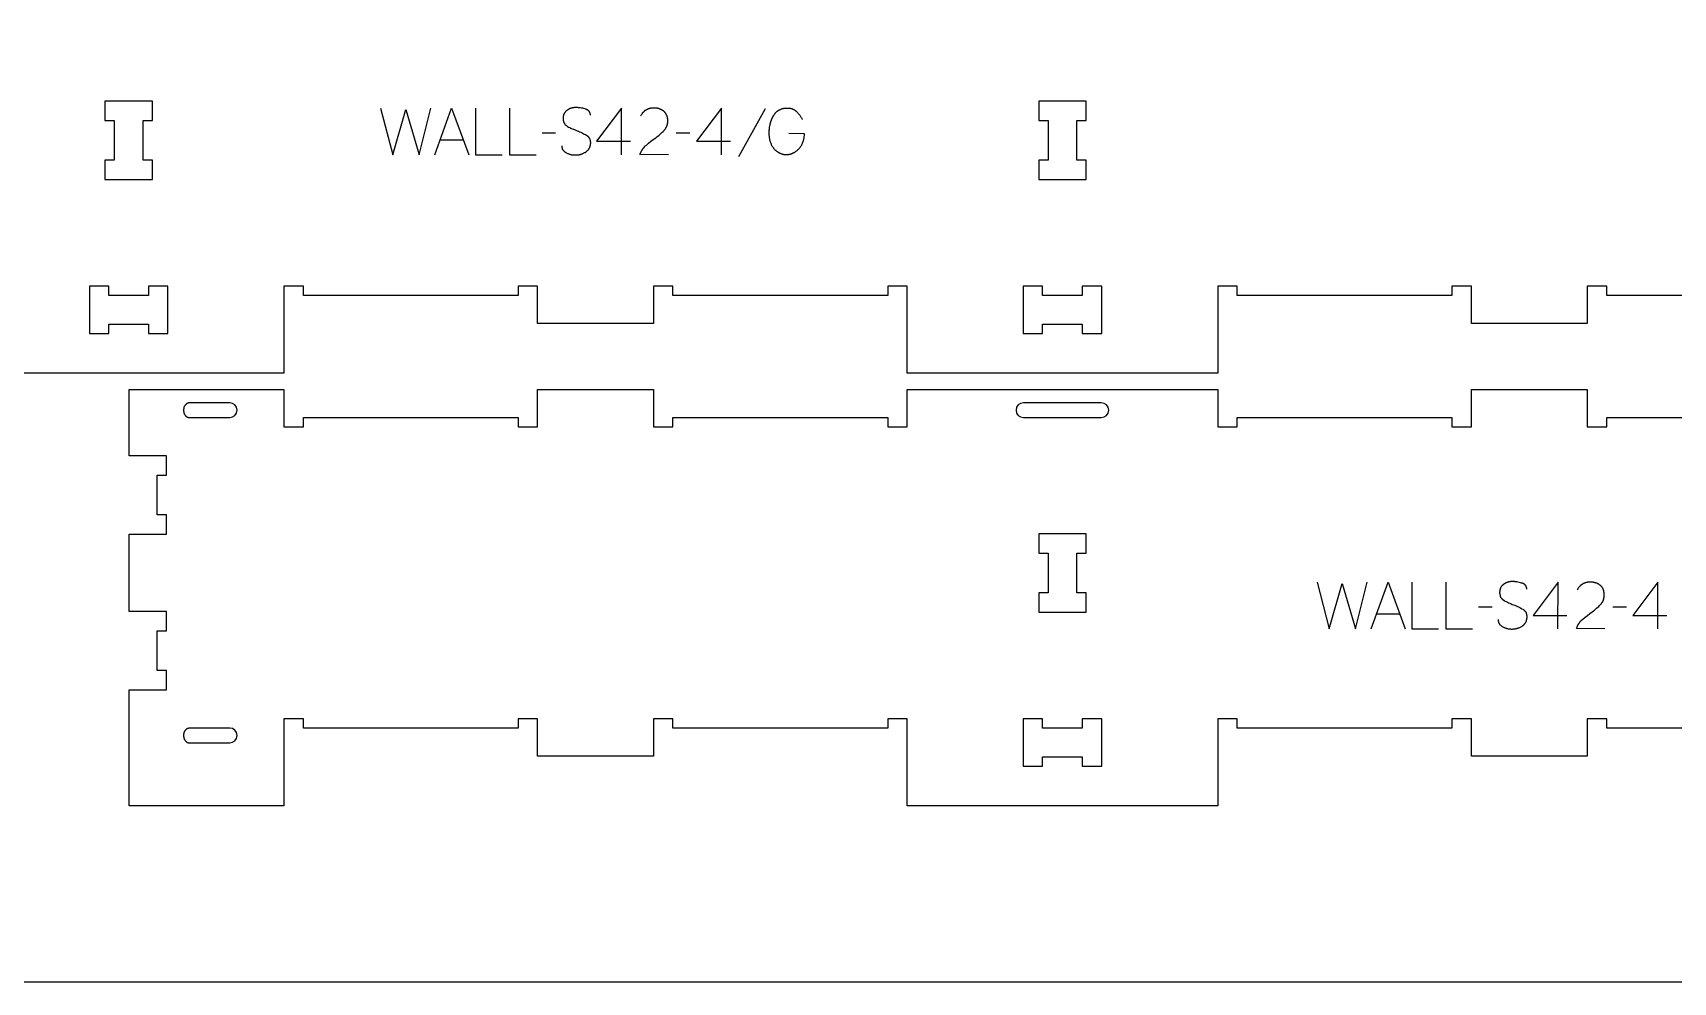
# Model space of a CAD drawing. Extents: x 0 to 4485, y 0 to 10771.
# Drawn here: x 1096 to 2150, y 3029 to 3639 of the extents above; entities that cross this region are included whole.
import ezdxf

# ---------------------------------------------------------------- set-up
doc = ezdxf.new("R2010")
doc.units = 0
for name, color, linetype in [('0_SHEET_SPRUCEPLY_2440X122', 1, 'CONTINUOUS'), ('1_ANYTOOL_1MMDEEP_LABELS_S', 2, 'CONTINUOUS'), ('3_ANYTOOL_CUTTHROUGH_INSID', 4, 'CONTINUOUS'), ('4_ANYTOOL_CUTTHROUGH_OUTSI', 5, 'CONTINUOUS')]:
    doc.layers.add(name, color=color, linetype=linetype)

msp = doc.modelspace()

# ---------------------------------------------------------------- linework, layer by layer
at = {"layer": '0_SHEET_SPRUCEPLY_2440X122'}
msp.add_lwpolyline([(2707.5, 4249.4), (2707.5, 3029.4), (267.5, 3029.4), (267.5, 4249.4)], close=True, dxfattribs=at)
at = {"layer": '1_ANYTOOL_1MMDEEP_LABELS_S', "color": 2}
for points in [[(1319.4, 3591.1), (1327.2, 3561.1), (1335.6, 3590.2), (1344.1, 3561.1), (1351.6, 3591.1)], [(1354.2, 3561.1), (1365, 3591.1), (1376.1, 3561.1)], [(1380.4, 3591.1), (1380.4, 3561.1), (1397.5, 3561.1)], [(1402.2, 3591.1), (1402.2, 3561.1), (1419.3, 3561.1)], [(1454.2, 3586.5), (1454.2, 3586.7), (1454.2, 3586.8), (1454.2, 3586.9), (1454.2, 3586.9), (1454.2, 3587), (1454.1, 3587.1), (1454.1, 3587.2), (1454.1, 3587.3), (1454.1, 3587.4), (1454.1, 3587.5), (1454.1, 3587.6), (1454, 3587.6), (1454, 3587.7), (1454, 3587.8), (1454, 3587.9), (1453.9, 3588), (1453.9, 3588), (1453.9, 3588.1), (1453.9, 3588.2), (1453.8, 3588.3), (1453.8, 3588.3), (1453.8, 3588.4), (1453.7, 3588.5), (1453.7, 3588.5), (1453.6, 3588.6), (1453.6, 3588.7), (1453.6, 3588.7), (1453.5, 3588.8), (1453.5, 3588.9), (1453.4, 3588.9), (1453.4, 3589), (1453.3, 3589.1), (1453.3, 3589.1), (1453.2, 3589.2), (1453.1, 3589.2), (1453.1, 3589.3), (1453, 3589.4), (1453, 3589.4), (1452.9, 3589.5), (1452.8, 3589.5), (1452.8, 3589.6), (1452.7, 3589.6), (1452.6, 3589.7), (1452.6, 3589.7), (1452.5, 3589.8), (1452.4, 3589.8), (1452.3, 3589.9), (1452.3, 3589.9), (1452.2, 3590), (1452.1, 3590), (1452, 3590), (1451.8, 3590.1), (1451.7, 3590.2), (1451.5, 3590.3), (1451.3, 3590.3), (1451.1, 3590.4), (1450.9, 3590.5), (1450.1, 3590.7), (1449.3, 3590.9), (1448.5, 3591), (1447.7, 3591.2), (1447.4, 3591.2), (1447, 3591.3), (1446.6, 3591.3), (1446.2, 3591.4), (1445.9, 3591.4), (1445.5, 3591.4), (1445.2, 3591.4), (1444.8, 3591.4), (1444.6, 3591.4), (1444.4, 3591.4), (1444.2, 3591.4), (1444, 3591.4), (1443.8, 3591.4), (1443.6, 3591.3), (1443.5, 3591.3), (1443.3, 3591.3), (1443.1, 3591.3), (1442.9, 3591.2), (1442.7, 3591.2), (1442.5, 3591.2), (1442.4, 3591.1), (1442.2, 3591.1), (1442, 3591), (1441.8, 3591), (1441.7, 3590.9), (1441.5, 3590.8), (1441.3, 3590.8), (1441.1, 3590.7), (1441, 3590.6), (1440.8, 3590.6), (1440.6, 3590.5), (1440.5, 3590.4), (1440.3, 3590.3), (1440.1, 3590.2), (1440, 3590.1), (1439.8, 3590), (1439.7, 3589.9), (1439.5, 3589.8), (1439.3, 3589.7), (1439.2, 3589.6), (1439, 3589.5), (1438.9, 3589.4), (1438.7, 3589.2), (1438.6, 3589.1), (1438.5, 3589), (1438.3, 3588.9), (1438.2, 3588.7), (1438.1, 3588.6), (1438, 3588.4), (1437.9, 3588.3), (1437.8, 3588.2), (1437.7, 3588), (1437.6, 3587.9), (1437.5, 3587.7), (1437.4, 3587.5), (1437.3, 3587.4), (1437.2, 3587.2), (1437.2, 3587), (1437.1, 3586.9), (1437, 3586.7), (1437, 3586.5), (1436.9, 3586.3), (1436.9, 3586.2), (1436.9, 3586), (1436.8, 3585.8), (1436.8, 3585.6), (1436.8, 3585.4), (1436.7, 3585.2), (1436.7, 3585), (1436.7, 3584.8), (1436.7, 3584.6), (1436.7, 3584.4), (1436.7, 3584.2), (1436.7, 3584), (1436.7, 3583.7), (1436.7, 3583.5), (1436.8, 3583.3), (1436.8, 3583.1), (1436.8, 3583), (1436.9, 3582.8), (1436.9, 3582.6), (1437, 3582.4), (1437, 3582.2), (1437.1, 3582), (1437.1, 3582), (1437.2, 3581.9), (1437.2, 3581.8), (1437.2, 3581.7), (1437.3, 3581.6), (1437.3, 3581.5), (1437.4, 3581.5), (1437.4, 3581.4), (1437.4, 3581.3), (1437.5, 3581.2), (1437.5, 3581.2), (1437.6, 3581.1), (1437.6, 3581), (1437.7, 3580.9), (1437.7, 3580.9), (1437.8, 3580.8), (1437.9, 3580.7), (1437.9, 3580.6), (1438, 3580.6), (1438, 3580.5), (1438.1, 3580.4), (1438.2, 3580.4), (1438.2, 3580.3), (1438.3, 3580.2), (1438.4, 3580.1), (1438.6, 3580), (1438.7, 3579.9), (1438.9, 3579.8), (1439, 3579.6), (1439.2, 3579.5), (1439.3, 3579.4), (1439.5, 3579.3), (1440.2, 3578.9), (1441, 3578.6), (1441.7, 3578.2), (1442.5, 3577.8), (1443.3, 3577.5), (1444.1, 3577.2), (1444.9, 3576.8), (1445.7, 3576.5), (1446.5, 3576.2), (1447.3, 3575.9), (1448.1, 3575.5), (1448.9, 3575.2), (1449.6, 3574.8), (1450.3, 3574.4), (1451.1, 3574), (1451.7, 3573.6), (1451.9, 3573.5), (1452.1, 3573.4), (1452.2, 3573.2), (1452.3, 3573.2), (1452.4, 3573.1), (1452.4, 3573.1), (1452.5, 3573), (1452.6, 3572.9), (1452.6, 3572.9), (1452.7, 3572.8), (1452.8, 3572.7), (1452.8, 3572.7), (1452.9, 3572.6), (1453, 3572.5), (1453, 3572.5), (1453.1, 3572.4), (1453.1, 3572.3), (1453.2, 3572.2), (1453.2, 3572.2), (1453.3, 3572.1), (1453.3, 3572), (1453.4, 3571.9), (1453.4, 3571.9), (1453.5, 3571.8), (1453.5, 3571.7), (1453.6, 3571.6), (1453.6, 3571.5), (1453.6, 3571.5), (1453.7, 3571.4), (1453.7, 3571.3), (1453.8, 3571.2), (1453.8, 3571.1), (1453.8, 3571), (1453.9, 3570.9), (1453.9, 3570.8), (1453.9, 3570.7), (1453.9, 3570.7), (1454, 3570.5), (1454, 3570.3), (1454.1, 3570.1), (1454.1, 3569.9), (1454.1, 3569.7), (1454.1, 3569.5), (1454.2, 3569.3), (1454.2, 3569), (1454.2, 3568.8), (1454.2, 3568.6), (1454.2, 3568.4), (1454.1, 3568.1), (1454.1, 3567.9), (1454.1, 3567.7), (1454.1, 3567.5), (1454, 3567.2), (1454, 3567), (1453.9, 3566.8), (1453.9, 3566.6), (1453.8, 3566.4), (1453.8, 3566.2), (1453.7, 3566), (1453.6, 3565.8), (1453.6, 3565.6), (1453.5, 3565.4), (1453.4, 3565.2), (1453.3, 3565.1), (1453.2, 3564.9), (1453.1, 3564.7), (1453, 3564.5), (1452.9, 3564.4), (1452.8, 3564.2), (1452.6, 3564.1), (1452.5, 3563.9), (1452.4, 3563.8), (1452.2, 3563.6), (1452.1, 3563.5), (1452, 3563.3), (1451.8, 3563.2), (1451.6, 3563.1), (1451.5, 3562.9), (1451.3, 3562.8), (1451.1, 3562.7), (1451, 3562.6), (1450.6, 3562.4), (1450.2, 3562.2), (1449.9, 3562), (1449.5, 3561.8), (1449.1, 3561.6), (1448.7, 3561.5), (1448.6, 3561.4), (1448.4, 3561.3), (1448.2, 3561.3), (1448, 3561.2), (1447.8, 3561.2), (1447.6, 3561.1), (1447.4, 3561.1), (1447.2, 3561), (1447, 3561), (1446.8, 3560.9), (1446.6, 3560.9), (1446.4, 3560.9), (1446.2, 3560.8), (1446, 3560.8), (1445.6, 3560.8), (1445.2, 3560.7), (1444.8, 3560.7), (1444.4, 3560.7), (1444, 3560.7), (1443.5, 3560.8), (1443.1, 3560.8), (1442.8, 3560.9), (1442.4, 3560.9), (1442, 3561), (1441.6, 3561.1), (1441.2, 3561.2), (1440.8, 3561.3), (1440.5, 3561.4), (1440.1, 3561.6), (1439.8, 3561.7), (1439.4, 3561.9), (1439.1, 3562.1), (1438.7, 3562.3), (1438.5, 3562.4), (1438.4, 3562.5), (1438.2, 3562.6), (1438.1, 3562.7), (1437.9, 3562.8), (1437.8, 3562.9), (1437.6, 3563), (1437.5, 3563.2), (1437.4, 3563.3), (1437.3, 3563.4), (1437.1, 3563.5), (1437, 3563.7), (1437, 3563.7), (1436.9, 3563.8), (1436.9, 3563.9), (1436.8, 3563.9), (1436.8, 3564), (1436.7, 3564.1), (1436.7, 3564.2), (1436.7, 3564.2), (1436.6, 3564.3), (1436.6, 3564.4), (1436.5, 3564.5), (1436.5, 3564.5), (1436.5, 3564.6), (1436.4, 3564.7), (1436.4, 3564.8), (1436.4, 3564.8), (1436.3, 3564.9), (1436.3, 3565), (1436.3, 3565.1), (1436.2, 3565.2), (1436.2, 3565.3), (1436.1, 3565.5), (1436.1, 3565.7), (1436.1, 3565.8), (1436, 3566), (1436, 3566.2), (1436, 3566.4), (1436, 3566.6), (1436, 3566.7), (1436, 3566.9)], [(1474.2, 3561.1), (1474.2, 3591.1), (1458.2, 3569.7)], [(1504.4, 3561.1), (1486.1, 3561.2), (1486.3, 3561.6), (1486.3, 3561.8), (1486.4, 3562.1), (1486.5, 3562.3), (1486.6, 3562.5), (1486.7, 3562.7), (1486.8, 3562.9), (1486.9, 3563.1), (1487, 3563.3), (1487.1, 3563.5), (1487.2, 3563.7), (1487.3, 3563.9), (1487.4, 3564.1), (1487.6, 3564.3), (1487.7, 3564.5), (1487.8, 3564.7), (1487.9, 3564.9), (1488.1, 3565.1), (1488.2, 3565.3), (1488.4, 3565.5), (1488.5, 3565.6), (1488.7, 3565.8), (1488.8, 3566), (1489, 3566.2), (1489.1, 3566.3), (1489.3, 3566.5), (1489.5, 3566.7), (1489.6, 3566.8), (1489.8, 3567), (1490.2, 3567.3), (1491.6, 3568.5), (1493.1, 3569.7), (1494.6, 3570.9), (1496.2, 3572), (1496.9, 3572.6), (1497.6, 3573.1), (1498.4, 3573.7), (1499, 3574.3), (1499.7, 3574.9), (1500.4, 3575.5), (1501, 3576.1), (1501.6, 3576.7), (1501.7, 3576.9), (1501.9, 3577), (1502, 3577.2), (1502.1, 3577.4), (1502.3, 3577.5), (1502.4, 3577.7), (1502.5, 3577.9), (1502.6, 3578), (1502.7, 3578.2), (1502.8, 3578.4), (1502.9, 3578.6), (1503, 3578.7), (1503.1, 3578.9), (1503.2, 3579.1), (1503.3, 3579.3), (1503.3, 3579.5), (1503.4, 3579.7), (1503.5, 3579.9), (1503.5, 3580.1), (1503.6, 3580.3), (1503.7, 3580.5), (1503.7, 3580.7), (1503.8, 3580.9), (1503.8, 3581.1), (1503.8, 3581.3), (1503.9, 3581.5), (1503.9, 3581.7), (1503.9, 3581.9), (1503.9, 3582.2), (1503.9, 3582.4), (1503.9, 3582.6), (1503.9, 3582.8), (1503.9, 3583.1), (1503.9, 3583.3), (1503.9, 3583.6), (1503.9, 3583.8), (1503.9, 3584.1), (1503.8, 3584.3), (1503.8, 3584.5), (1503.8, 3584.7), (1503.7, 3585), (1503.7, 3585.2), (1503.6, 3585.4), (1503.6, 3585.6), (1503.5, 3585.8), (1503.5, 3586), (1503.4, 3586.2), (1503.3, 3586.4), (1503.2, 3586.6), (1503.1, 3586.8), (1503, 3586.9), (1503, 3587.1), (1502.8, 3587.3), (1502.7, 3587.5), (1502.6, 3587.6), (1502.5, 3587.8), (1502.4, 3588), (1502.3, 3588.1), (1502.1, 3588.3), (1502, 3588.4), (1501.9, 3588.6), (1501.7, 3588.7), (1501.6, 3588.8), (1501.4, 3589), (1501.3, 3589.1), (1501.1, 3589.2), (1500.9, 3589.3), (1500.8, 3589.5), (1500.6, 3589.6), (1500.4, 3589.7), (1500.2, 3589.8), (1500.1, 3589.9), (1499.9, 3590), (1499.7, 3590.1), (1499.5, 3590.2), (1499.3, 3590.2), (1499.1, 3590.3), (1498.9, 3590.4), (1498.7, 3590.5), (1498.5, 3590.5), (1498.3, 3590.6), (1498.1, 3590.7), (1497.9, 3590.7), (1497.7, 3590.8), (1497.5, 3590.8), (1497.3, 3590.9), (1497.1, 3590.9), (1496.9, 3590.9), (1496.6, 3591), (1496.4, 3591), (1496.2, 3591), (1496, 3591), (1495.7, 3591.1), (1495.5, 3591.1), (1495, 3591.1), (1494.7, 3591.1), (1494.3, 3591), (1493.9, 3591), (1493.6, 3591), (1493.3, 3590.9), (1492.9, 3590.9), (1492.6, 3590.8), (1492.3, 3590.7), (1492, 3590.7), (1491.8, 3590.6), (1491.7, 3590.6), (1491.5, 3590.5), (1491.4, 3590.5), (1491.2, 3590.4), (1491.1, 3590.4), (1490.9, 3590.3), (1490.8, 3590.2), (1490.6, 3590.2), (1490.5, 3590.1), (1490.4, 3590), (1490.2, 3589.9), (1490.1, 3589.9), (1489.9, 3589.8), (1489.8, 3589.7), (1489.7, 3589.6), (1489.6, 3589.5), (1489.4, 3589.5), (1489.3, 3589.4), (1489.2, 3589.3), (1489.1, 3589.2), (1488.9, 3589.1), (1488.8, 3589), (1488.7, 3588.9), (1488.6, 3588.8), (1488.5, 3588.7), (1488.4, 3588.5), (1488.2, 3588.4), (1488.1, 3588.3), (1488, 3588.2), (1487.9, 3588.1), (1487.8, 3588), (1487.6, 3587.7), (1487.4, 3587.4), (1487.2, 3587.2), (1487, 3586.9), (1486.9, 3586.6), (1486.7, 3586.3), (1486.5, 3586)], [(1538.4, 3561.1), (1538.4, 3591.1), (1522.4, 3569.7)], [(1566.6, 3590.6), (1549.4, 3559.8)], [(1581.8, 3574.9), (1591.6, 3574.8), (1591.5, 3574), (1591.5, 3573.2), (1591.4, 3572.8), (1591.4, 3572.4), (1591.3, 3572), (1591.3, 3571.7), (1591.2, 3571.3), (1591.1, 3570.9), (1591.1, 3570.6), (1591, 3570.2), (1590.9, 3569.9), (1590.8, 3569.6), (1590.7, 3569.2), (1590.6, 3568.9), (1590.4, 3568.6), (1590.3, 3568.3), (1590.2, 3568), (1590.1, 3567.7), (1589.9, 3567.4), (1589.8, 3567.1), (1589.6, 3566.8), (1589.4, 3566.5), (1589.3, 3566.3), (1589.1, 3566), (1588.9, 3565.8), (1588.7, 3565.5), (1588.5, 3565.3), (1588.3, 3565), (1588.1, 3564.8), (1587.9, 3564.6), (1587.7, 3564.4), (1587.4, 3564.2), (1587.2, 3564), (1587, 3563.8), (1586.8, 3563.6), (1586.5, 3563.4), (1586.3, 3563.2), (1586.1, 3563), (1585.8, 3562.9), (1585.6, 3562.7), (1585.4, 3562.6), (1585.1, 3562.4), (1584.9, 3562.3), (1584.7, 3562.2), (1584.4, 3562.1), (1584.2, 3561.9), (1583.9, 3561.8), (1583.7, 3561.7), (1583.5, 3561.6), (1583.2, 3561.5), (1583, 3561.5), (1582.7, 3561.4), (1582.5, 3561.3), (1582.2, 3561.3), (1582, 3561.2), (1581.7, 3561.2), (1581.5, 3561.1), (1581.2, 3561.1), (1581, 3561.1), (1580.7, 3561), (1580.4, 3561), (1580.2, 3561), (1579.9, 3561), (1579.7, 3561), (1579.4, 3561), (1579.2, 3561.1), (1578.9, 3561.1), (1578.6, 3561.1), (1578.4, 3561.2), (1578.1, 3561.2), (1577.9, 3561.3), (1577.7, 3561.4), (1577.4, 3561.4), (1577.2, 3561.5), (1576.9, 3561.6), (1576.7, 3561.7), (1576.4, 3561.8), (1576.2, 3561.9), (1576, 3562), (1575.7, 3562.1), (1575.5, 3562.2), (1575.3, 3562.4), (1575, 3562.5), (1574.8, 3562.7), (1574.6, 3562.8), (1574.4, 3563), (1574.1, 3563.2), (1573.9, 3563.3), (1573.7, 3563.5), (1573.5, 3563.7), (1573.2, 3563.9), (1573, 3564.1), (1572.8, 3564.3), (1572.6, 3564.5), (1572.4, 3564.8), (1572.2, 3565), (1572, 3565.2), (1571.8, 3565.5), (1571.6, 3565.7), (1571.4, 3566), (1571.3, 3566.3), (1571.1, 3566.6), (1570.9, 3566.8), (1570.8, 3567.1), (1570.6, 3567.4), (1570.5, 3567.8), (1570.4, 3568.1), (1570.3, 3568.4), (1570.1, 3568.7), (1570, 3569.1), (1569.9, 3569.4), (1569.8, 3569.8), (1569.7, 3570.1), (1569.6, 3570.5), (1569.6, 3570.9), (1569.5, 3571.3), (1569.4, 3571.7), (1569.4, 3572.1), (1569.3, 3572.5), (1569.3, 3572.9), (1569.2, 3573.8), (1569.2, 3574.6), (1569.2, 3575.6), (1569.2, 3576.2), (1569.2, 3576.9), (1569.3, 3577.6), (1569.3, 3578.3), (1569.4, 3578.9), (1569.5, 3579.6), (1569.7, 3580.2), (1569.8, 3580.9), (1570, 3581.5), (1570.2, 3582.2), (1570.4, 3582.8), (1570.7, 3583.5), (1570.9, 3584.1), (1571.2, 3584.8), (1571.5, 3585.4), (1571.8, 3586), (1572, 3586.3), (1572.2, 3586.6), (1572.4, 3586.9), (1572.6, 3587.2), (1572.8, 3587.5), (1572.9, 3587.6), (1573, 3587.7), (1573.1, 3587.9), (1573.2, 3588), (1573.3, 3588.1), (1573.4, 3588.2), (1573.5, 3588.4), (1573.6, 3588.5), (1573.8, 3588.6), (1573.9, 3588.7), (1574, 3588.8), (1574.1, 3588.9), (1574.2, 3589), (1574.4, 3589.1), (1574.5, 3589.2), (1574.6, 3589.3), (1574.8, 3589.4), (1574.9, 3589.5), (1575, 3589.6), (1575.2, 3589.6), (1575.3, 3589.7), (1575.4, 3589.8), (1575.6, 3589.9), (1575.7, 3590), (1575.9, 3590), (1576, 3590.1), (1576.2, 3590.2), (1576.3, 3590.2), (1576.5, 3590.3), (1576.6, 3590.4), (1576.8, 3590.4), (1576.9, 3590.5), (1577.3, 3590.6), (1577.6, 3590.7), (1577.9, 3590.8), (1578.3, 3590.8), (1578.6, 3590.9), (1579, 3590.9), (1579.3, 3591), (1579.7, 3591), (1580.1, 3591), (1580.5, 3591.1), (1580.9, 3591.1), (1581.1, 3591.1), (1581.3, 3591.1), (1581.5, 3591), (1581.7, 3591), (1582, 3591), (1582.2, 3591), (1582.4, 3591), (1582.6, 3590.9), (1582.8, 3590.9), (1583, 3590.8), (1583.2, 3590.8), (1583.4, 3590.7), (1583.6, 3590.7), (1583.8, 3590.6), (1583.9, 3590.6), (1584.1, 3590.5), (1584.3, 3590.4), (1584.5, 3590.4), (1584.7, 3590.3), (1584.8, 3590.2), (1585, 3590.1), (1585.2, 3590), (1585.3, 3589.9), (1585.5, 3589.8), (1585.7, 3589.7), (1585.8, 3589.6), (1586, 3589.5), (1586.1, 3589.3), (1586.3, 3589.2), (1586.4, 3589.1), (1586.6, 3588.9), (1586.7, 3588.8), (1587, 3588.5), (1587.3, 3588.2), (1587.5, 3587.9), (1587.8, 3587.6), (1588, 3587.3), (1588.3, 3587), (1588.5, 3586.7), (1588.8, 3586.4), (1589, 3586.1), (1589.2, 3585.7), (1589.4, 3585.4), (1589.6, 3585.1), (1589.8, 3584.7), (1590, 3584.4), (1590.2, 3584), (1590.4, 3583.7)], [(1431.9, 3575), (1423.2, 3574.9)], [(1518.1, 3575), (1509.3, 3574.9)], [(1357.6, 3570.6), (1372.5, 3570.6)], [(1458.2, 3569.7), (1480, 3569.7)], [(1522.4, 3569.7), (1544.2, 3569.7)], [(1921.2, 3286.5), (1928.9, 3256.5), (1937.3, 3285.6), (1945.8, 3256.5), (1953.3, 3286.5)], [(1955.9, 3256.5), (1966.8, 3286.5), (1977.8, 3256.5)], [(1982.1, 3286.5), (1982.1, 3256.5), (1999.2, 3256.5)], [(2003.9, 3286.5), (2003.9, 3256.5), (2021, 3256.5)], [(2055.9, 3281.9), (2055.9, 3282.1), (2055.9, 3282.2), (2055.9, 3282.3), (2055.9, 3282.4), (2055.9, 3282.4), (2055.9, 3282.5), (2055.9, 3282.6), (2055.9, 3282.7), (2055.8, 3282.8), (2055.8, 3282.9), (2055.8, 3283), (2055.8, 3283), (2055.8, 3283.1), (2055.7, 3283.2), (2055.7, 3283.3), (2055.7, 3283.4), (2055.7, 3283.4), (2055.6, 3283.5), (2055.6, 3283.6), (2055.6, 3283.7), (2055.5, 3283.7), (2055.5, 3283.8), (2055.5, 3283.9), (2055.4, 3284), (2055.4, 3284), (2055.3, 3284.1), (2055.3, 3284.2), (2055.2, 3284.2), (2055.2, 3284.3), (2055.2, 3284.4), (2055.1, 3284.4), (2055, 3284.5), (2055, 3284.5), (2054.9, 3284.6), (2054.9, 3284.7), (2054.8, 3284.7), (2054.8, 3284.8), (2054.7, 3284.8), (2054.6, 3284.9), (2054.6, 3284.9), (2054.5, 3285), (2054.4, 3285), (2054.4, 3285.1), (2054.3, 3285.1), (2054.2, 3285.2), (2054.2, 3285.2), (2054.1, 3285.3), (2054, 3285.3), (2053.9, 3285.4), (2053.8, 3285.4), (2053.8, 3285.5), (2053.6, 3285.5), (2053.4, 3285.6), (2053.2, 3285.7), (2053, 3285.8), (2052.8, 3285.8), (2052.6, 3285.9), (2051.8, 3286.1), (2051, 3286.3), (2050.2, 3286.5), (2049.5, 3286.6), (2049.1, 3286.6), (2048.7, 3286.7), (2048.3, 3286.7), (2048, 3286.8), (2047.6, 3286.8), (2047.2, 3286.8), (2046.9, 3286.8), (2046.5, 3286.8), (2046.3, 3286.8), (2046.1, 3286.8), (2046, 3286.8), (2045.8, 3286.8), (2045.6, 3286.8), (2045.4, 3286.8), (2045.2, 3286.7), (2045, 3286.7), (2044.8, 3286.7), (2044.6, 3286.6), (2044.5, 3286.6), (2044.3, 3286.6), (2044.1, 3286.5), (2043.9, 3286.5), (2043.7, 3286.4), (2043.6, 3286.4), (2043.4, 3286.3), (2043.2, 3286.2), (2043, 3286.2), (2042.9, 3286.1), (2042.7, 3286), (2042.5, 3286), (2042.4, 3285.9), (2042.2, 3285.8), (2042, 3285.7), (2041.9, 3285.6), (2041.7, 3285.5), (2041.6, 3285.4), (2041.4, 3285.3), (2041.2, 3285.2), (2041.1, 3285.1), (2040.9, 3285), (2040.8, 3284.9), (2040.6, 3284.8), (2040.5, 3284.6), (2040.3, 3284.5), (2040.2, 3284.4), (2040.1, 3284.3), (2040, 3284.1), (2039.8, 3284), (2039.7, 3283.9), (2039.6, 3283.7), (2039.5, 3283.6), (2039.4, 3283.4), (2039.3, 3283.3), (2039.2, 3283.1), (2039.1, 3283), (2039.1, 3282.8), (2039, 3282.6), (2038.9, 3282.5), (2038.8, 3282.3), (2038.8, 3282.1), (2038.7, 3281.9), (2038.7, 3281.8), (2038.6, 3281.6), (2038.6, 3281.4), (2038.6, 3281.2), (2038.5, 3281), (2038.5, 3280.8), (2038.5, 3280.6), (2038.5, 3280.4), (2038.4, 3280.2), (2038.4, 3280), (2038.4, 3279.8), (2038.4, 3279.6), (2038.4, 3279.4), (2038.5, 3279.2), (2038.5, 3279), (2038.5, 3278.8), (2038.5, 3278.6), (2038.6, 3278.4), (2038.6, 3278.2), (2038.7, 3278), (2038.7, 3277.8), (2038.8, 3277.6), (2038.8, 3277.5), (2038.9, 3277.4), (2038.9, 3277.3), (2038.9, 3277.2), (2039, 3277.1), (2039, 3277), (2039.1, 3277), (2039.1, 3276.9), (2039.1, 3276.8), (2039.2, 3276.7), (2039.2, 3276.6), (2039.3, 3276.6), (2039.3, 3276.5), (2039.4, 3276.4), (2039.4, 3276.3), (2039.5, 3276.3), (2039.5, 3276.2), (2039.6, 3276.1), (2039.7, 3276.1), (2039.7, 3276), (2039.8, 3275.9), (2039.8, 3275.8), (2039.9, 3275.8), (2040, 3275.7), (2040, 3275.7), (2040.2, 3275.5), (2040.3, 3275.4), (2040.4, 3275.3), (2040.6, 3275.2), (2040.8, 3275.1), (2040.9, 3274.9), (2041.1, 3274.8), (2041.3, 3274.7), (2042, 3274.3), (2042.7, 3274), (2043.5, 3273.6), (2044.2, 3273.2), (2045, 3272.9), (2045.8, 3272.6), (2046.6, 3272.2), (2047.4, 3271.9), (2048.3, 3271.6), (2049.1, 3271.3), (2049.9, 3270.9), (2050.6, 3270.6), (2051.4, 3270.2), (2052.1, 3269.8), (2052.8, 3269.4), (2053.5, 3269), (2053.6, 3268.9), (2053.8, 3268.8), (2054, 3268.7), (2054, 3268.6), (2054.1, 3268.5), (2054.2, 3268.5), (2054.2, 3268.4), (2054.3, 3268.3), (2054.4, 3268.3), (2054.5, 3268.2), (2054.5, 3268.2), (2054.6, 3268.1), (2054.6, 3268), (2054.7, 3267.9), (2054.8, 3267.9), (2054.8, 3267.8), (2054.9, 3267.7), (2054.9, 3267.7), (2055, 3267.6), (2055, 3267.5), (2055.1, 3267.4), (2055.1, 3267.4), (2055.2, 3267.3), (2055.2, 3267.2), (2055.3, 3267.1), (2055.3, 3267), (2055.4, 3266.9), (2055.4, 3266.9), (2055.4, 3266.8), (2055.5, 3266.7), (2055.5, 3266.6), (2055.5, 3266.5), (2055.6, 3266.4), (2055.6, 3266.3), (2055.6, 3266.3), (2055.7, 3266.2), (2055.7, 3266.1), (2055.7, 3265.9), (2055.8, 3265.7), (2055.8, 3265.5), (2055.8, 3265.3), (2055.9, 3265.1), (2055.9, 3264.9), (2055.9, 3264.7), (2055.9, 3264.5), (2055.9, 3264.2), (2055.9, 3264), (2055.9, 3263.8), (2055.9, 3263.6), (2055.9, 3263.3), (2055.8, 3263.1), (2055.8, 3262.9), (2055.8, 3262.7), (2055.7, 3262.4), (2055.7, 3262.2), (2055.6, 3262), (2055.6, 3261.8), (2055.5, 3261.6), (2055.4, 3261.4), (2055.4, 3261.2), (2055.3, 3261), (2055.2, 3260.8), (2055.1, 3260.7), (2055, 3260.5), (2054.9, 3260.3), (2054.8, 3260.1), (2054.7, 3260), (2054.6, 3259.8), (2054.5, 3259.6), (2054.4, 3259.5), (2054.3, 3259.3), (2054.1, 3259.2), (2054, 3259), (2053.8, 3258.9), (2053.7, 3258.8), (2053.5, 3258.6), (2053.4, 3258.5), (2053.2, 3258.4), (2053.1, 3258.2), (2052.9, 3258.1), (2052.7, 3258), (2052.3, 3257.8), (2052, 3257.6), (2051.6, 3257.4), (2051.2, 3257.2), (2050.9, 3257), (2050.5, 3256.9), (2050.3, 3256.8), (2050.1, 3256.8), (2049.9, 3256.7), (2049.7, 3256.6), (2049.5, 3256.6), (2049.3, 3256.5), (2049.1, 3256.5), (2048.9, 3256.4), (2048.7, 3256.4), (2048.5, 3256.3), (2048.3, 3256.3), (2048.1, 3256.3), (2047.9, 3256.2), (2047.7, 3256.2), (2047.3, 3256.2), (2046.9, 3256.2), (2046.5, 3256.1), (2046.1, 3256.1), (2045.7, 3256.2), (2045.3, 3256.2), (2044.9, 3256.2), (2044.5, 3256.3), (2044.1, 3256.3), (2043.7, 3256.4), (2043.3, 3256.5), (2043, 3256.6), (2042.6, 3256.7), (2042.2, 3256.9), (2041.9, 3257), (2041.5, 3257.1), (2041.1, 3257.3), (2040.8, 3257.5), (2040.4, 3257.7), (2040.3, 3257.8), (2040.1, 3257.9), (2040, 3258), (2039.8, 3258.1), (2039.7, 3258.2), (2039.5, 3258.3), (2039.4, 3258.4), (2039.2, 3258.6), (2039.1, 3258.7), (2039, 3258.8), (2038.9, 3259), (2038.8, 3259.1), (2038.7, 3259.2), (2038.7, 3259.2), (2038.6, 3259.3), (2038.6, 3259.4), (2038.5, 3259.4), (2038.5, 3259.5), (2038.4, 3259.6), (2038.4, 3259.6), (2038.4, 3259.7), (2038.3, 3259.8), (2038.3, 3259.9), (2038.2, 3259.9), (2038.2, 3260), (2038.2, 3260.1), (2038.1, 3260.2), (2038.1, 3260.3), (2038.1, 3260.3), (2038, 3260.4), (2038, 3260.5), (2038, 3260.6), (2037.9, 3260.7), (2037.9, 3260.9), (2037.8, 3261.1), (2037.8, 3261.2), (2037.8, 3261.4), (2037.7, 3261.6), (2037.7, 3261.8), (2037.7, 3262), (2037.7, 3262.2), (2037.7, 3262.4)], [(2075.9, 3256.5), (2076, 3286.5), (2059.9, 3265.1)], [(2106.1, 3256.5), (2087.8, 3256.6), (2088, 3257), (2088.1, 3257.2), (2088.2, 3257.5), (2088.2, 3257.7), (2088.3, 3257.9), (2088.4, 3258.1), (2088.5, 3258.3), (2088.6, 3258.5), (2088.7, 3258.8), (2088.8, 3259), (2088.9, 3259.2), (2089.1, 3259.4), (2089.2, 3259.6), (2089.3, 3259.8), (2089.4, 3259.9), (2089.5, 3260.1), (2089.7, 3260.3), (2089.8, 3260.5), (2090, 3260.7), (2090.1, 3260.9), (2090.2, 3261.1), (2090.4, 3261.2), (2090.5, 3261.4), (2090.7, 3261.6), (2090.9, 3261.8), (2091, 3261.9), (2091.2, 3262.1), (2091.4, 3262.2), (2091.5, 3262.4), (2091.9, 3262.7), (2093.4, 3263.9), (2094.9, 3265.1), (2096.4, 3266.3), (2097.9, 3267.4), (2098.7, 3268), (2099.4, 3268.5), (2100.1, 3269.1), (2100.8, 3269.7), (2101.5, 3270.3), (2102.1, 3270.9), (2102.7, 3271.5), (2103.3, 3272.1), (2103.5, 3272.3), (2103.6, 3272.4), (2103.7, 3272.6), (2103.9, 3272.8), (2104, 3272.9), (2104.1, 3273.1), (2104.2, 3273.3), (2104.4, 3273.4), (2104.5, 3273.6), (2104.6, 3273.8), (2104.7, 3274), (2104.8, 3274.2), (2104.8, 3274.3), (2104.9, 3274.5), (2105, 3274.7), (2105.1, 3274.9), (2105.2, 3275.1), (2105.2, 3275.3), (2105.3, 3275.5), (2105.3, 3275.7), (2105.4, 3275.9), (2105.4, 3276.1), (2105.5, 3276.3), (2105.5, 3276.5), (2105.6, 3276.7), (2105.6, 3276.9), (2105.6, 3277.1), (2105.6, 3277.4), (2105.7, 3277.6), (2105.7, 3277.8), (2105.7, 3278), (2105.7, 3278.3), (2105.7, 3278.5), (2105.7, 3278.8), (2105.7, 3279), (2105.6, 3279.2), (2105.6, 3279.5), (2105.6, 3279.7), (2105.6, 3279.9), (2105.5, 3280.1), (2105.5, 3280.4), (2105.4, 3280.6), (2105.4, 3280.8), (2105.3, 3281), (2105.3, 3281.2), (2105.2, 3281.4), (2105.1, 3281.6), (2105, 3281.8), (2105, 3282), (2104.9, 3282.2), (2104.8, 3282.4), (2104.7, 3282.5), (2104.6, 3282.7), (2104.5, 3282.9), (2104.4, 3283), (2104.3, 3283.2), (2104.1, 3283.4), (2104, 3283.5), (2103.9, 3283.7), (2103.7, 3283.8), (2103.6, 3284), (2103.5, 3284.1), (2103.3, 3284.2), (2103.1, 3284.4), (2103, 3284.5), (2102.8, 3284.6), (2102.7, 3284.8), (2102.5, 3284.9), (2102.3, 3285), (2102.2, 3285.1), (2102, 3285.2), (2101.8, 3285.3), (2101.6, 3285.4), (2101.4, 3285.5), (2101.3, 3285.6), (2101.1, 3285.7), (2100.9, 3285.7), (2100.7, 3285.8), (2100.5, 3285.9), (2100.3, 3286), (2100.1, 3286), (2099.9, 3286.1), (2099.7, 3286.1), (2099.5, 3286.2), (2099.3, 3286.2), (2099, 3286.3), (2098.8, 3286.3), (2098.6, 3286.4), (2098.4, 3286.4), (2098.2, 3286.4), (2097.9, 3286.4), (2097.7, 3286.4), (2097.5, 3286.5), (2097.2, 3286.5), (2096.8, 3286.5), (2096.4, 3286.5), (2096, 3286.5), (2095.7, 3286.4), (2095.3, 3286.4), (2095, 3286.4), (2094.7, 3286.3), (2094.3, 3286.2), (2094, 3286.2), (2093.7, 3286.1), (2093.5, 3286), (2093.4, 3286), (2093.2, 3285.9), (2093.1, 3285.9), (2092.9, 3285.8), (2092.8, 3285.8), (2092.7, 3285.7), (2092.5, 3285.6), (2092.4, 3285.6), (2092.2, 3285.5), (2092.1, 3285.4), (2092, 3285.4), (2091.8, 3285.3), (2091.7, 3285.2), (2091.6, 3285.1), (2091.4, 3285), (2091.3, 3285), (2091.2, 3284.9), (2091, 3284.8), (2090.9, 3284.7), (2090.8, 3284.6), (2090.7, 3284.5), (2090.6, 3284.4), (2090.4, 3284.3), (2090.3, 3284.2), (2090.2, 3284.1), (2090.1, 3284), (2090, 3283.8), (2089.9, 3283.7), (2089.8, 3283.6), (2089.7, 3283.5), (2089.6, 3283.4), (2089.4, 3283.1), (2089.2, 3282.9), (2089, 3282.6), (2088.8, 3282.3), (2088.6, 3282), (2088.4, 3281.7), (2088.3, 3281.4)], [(2140.1, 3256.5), (2140.2, 3286.5), (2124.1, 3265.1)], [(2033.7, 3270.4), (2024.9, 3270.3)], [(2119.9, 3270.4), (2111.1, 3270.3)], [(1959.4, 3266), (1974.3, 3266)], [(2059.9, 3265.1), (2081.7, 3265.1)], [(2124.1, 3265.1), (2145.9, 3265.1)]]:
    msp.add_lwpolyline(points, dxfattribs=at)
at = {"layer": '3_ANYTOOL_CUTTHROUGH_INSID', "color": 4}
for points in [[(1166.8, 3557.6), (1166.8, 3583.1), (1172.8, 3583.1), (1172.8, 3595.6), (1142.3, 3595.6), (1142.3, 3583.1), (1148.3, 3583.1), (1148.3, 3557.6), (1142.3, 3557.6), (1142.3, 3545.1), (1172.8, 3545.1), (1172.8, 3557.6)], [(1766.8, 3557.6), (1766.8, 3583.1), (1772.8, 3583.1), (1772.8, 3595.6), (1742.3, 3595.6), (1742.3, 3583.1), (1748.3, 3583.1), (1748.3, 3557.6), (1742.3, 3557.6), (1742.3, 3545.1), (1772.8, 3545.1), (1772.8, 3557.6)], [(1144.8, 3452.2), (1170.3, 3452.2), (1170.3, 3446.2), (1182.8, 3446.2), (1182.8, 3476.7), (1170.3, 3476.7), (1170.3, 3470.7), (1144.8, 3470.7), (1144.8, 3476.7), (1132.3, 3476.7), (1132.3, 3446.2), (1144.8, 3446.2)], [(1744.8, 3452.2), (1770.3, 3452.2), (1770.3, 3446.2), (1782.8, 3446.2), (1782.8, 3476.7), (1770.3, 3476.7), (1770.3, 3470.7), (1744.8, 3470.7), (1744.8, 3476.7), (1732.3, 3476.7), (1732.3, 3446.2), (1744.8, 3446.2)], [(1766.8, 3279.6), (1766.8, 3305.1), (1772.8, 3305.1), (1772.8, 3317.6), (1742.3, 3317.6), (1742.3, 3305.1), (1748.3, 3305.1), (1748.3, 3279.6), (1742.3, 3279.6), (1742.3, 3267.1), (1772.8, 3267.1), (1772.8, 3279.6)], [(1744.8, 3174.2), (1770.3, 3174.2), (1770.3, 3168.2), (1782.8, 3168.2), (1782.8, 3198.7), (1770.3, 3198.7), (1770.3, 3192.7), (1744.8, 3192.7), (1744.8, 3198.7), (1732.3, 3198.7), (1732.3, 3168.2), (1744.8, 3168.2)]]:
    msp.add_lwpolyline(points, close=True, dxfattribs=at)
for points in [[(1222.5, 3401.7), (1196.8, 3401.7), (1196.7, 3401.7), (1196.6, 3401.7), (1196.5, 3401.7), (1196.4, 3401.7), (1196.3, 3401.6), (1196.2, 3401.6), (1196.1, 3401.6), (1196, 3401.6), (1195.9, 3401.6), (1195.8, 3401.5), (1195.7, 3401.5), (1195.6, 3401.5), (1195.5, 3401.4), (1195.4, 3401.4), (1195.3, 3401.4), (1195.2, 3401.3), (1195.2, 3401.3), (1195.1, 3401.2), (1195, 3401.2), (1194.9, 3401.1), (1194.8, 3401.1), (1194.7, 3401), (1194.6, 3400.9), (1194.5, 3400.9), (1194.4, 3400.8), (1194.4, 3400.7), (1194.3, 3400.6), (1194.2, 3400.6), (1194.1, 3400.5), (1194, 3400.4), (1194, 3400.3), (1193.9, 3400.2), (1193.8, 3400.1), (1193.8, 3400.1), (1193.7, 3400), (1193.6, 3399.9), (1193.6, 3399.8), (1193.5, 3399.7), (1193.5, 3399.6), (1193.4, 3399.5), (1193.3, 3399.4), (1193.3, 3399.3), (1193.2, 3399.2), (1193.2, 3399.1), (1193.2, 3399), (1193.1, 3398.9), (1193.1, 3398.7), (1193, 3398.6), (1193, 3398.5), (1193, 3398.4), (1193, 3398.3), (1192.9, 3398.2), (1192.9, 3398.1), (1192.9, 3398), (1192.9, 3397.9), (1192.8, 3397.8), (1192.8, 3397.7), (1192.8, 3397.6), (1192.8, 3397.5), (1192.8, 3397.3), (1192.8, 3397.2), (1192.8, 3397.1), (1192.8, 3397), (1192.8, 3396.9), (1192.8, 3396.8), (1192.8, 3396.7), (1192.8, 3396.6), (1192.8, 3396.5), (1192.8, 3396.4), (1192.8, 3396.3), (1192.8, 3396.2), (1192.8, 3396.1), (1192.9, 3396), (1192.9, 3395.9), (1192.9, 3395.7), (1192.9, 3395.6), (1193, 3395.5), (1193, 3395.4), (1193, 3395.3), (1193, 3395.2), (1193.1, 3395.1), (1193.1, 3395), (1193.2, 3394.9), (1193.2, 3394.8), (1193.2, 3394.7), (1193.3, 3394.6), (1193.3, 3394.5), (1193.4, 3394.4), (1193.5, 3394.3), (1193.5, 3394.2), (1193.6, 3394.1), (1193.6, 3394), (1193.7, 3393.9), (1193.8, 3393.8), (1193.8, 3393.7), (1193.9, 3393.6), (1194, 3393.5), (1194, 3393.4), (1194.1, 3393.4), (1194.2, 3393.3), (1194.3, 3393.2), (1194.4, 3393.1), (1194.4, 3393.1), (1194.5, 3393), (1194.6, 3392.9), (1194.7, 3392.9), (1194.8, 3392.8), (1194.9, 3392.7), (1195, 3392.7), (1195.1, 3392.6), (1195.2, 3392.6), (1195.2, 3392.5), (1195.3, 3392.5), (1195.4, 3392.4), (1195.5, 3392.4), (1195.6, 3392.4), (1195.7, 3392.3), (1195.8, 3392.3), (1195.9, 3392.3), (1196, 3392.3), (1196.1, 3392.2), (1196.2, 3392.2), (1196.3, 3392.2), (1196.4, 3392.2), (1196.5, 3392.2), (1196.6, 3392.2), (1196.7, 3392.2), (1196.8, 3392.2), (1222.5, 3392.2, 1)], [(1782.5, 3401.7), (1732.5, 3401.7, 1), (1732.5, 3392.2), (1782.5, 3392.2, 1)], [(1222.5, 3183.2, 1), (1222.5, 3192.7), (1196.8, 3192.7), (1196.7, 3192.7), (1196.6, 3192.7), (1196.5, 3192.7), (1196.4, 3192.7), (1196.3, 3192.6), (1196.2, 3192.6), (1196.1, 3192.6), (1196, 3192.6), (1195.9, 3192.6), (1195.8, 3192.5), (1195.7, 3192.5), (1195.6, 3192.5), (1195.5, 3192.4), (1195.4, 3192.4), (1195.3, 3192.4), (1195.2, 3192.3), (1195.2, 3192.3), (1195.1, 3192.2), (1195, 3192.2), (1194.9, 3192.1), (1194.8, 3192.1), (1194.7, 3192), (1194.6, 3191.9), (1194.5, 3191.9), (1194.4, 3191.8), (1194.4, 3191.7), (1194.3, 3191.6), (1194.2, 3191.6), (1194.1, 3191.5), (1194, 3191.4), (1194, 3191.3), (1193.9, 3191.2), (1193.8, 3191.1), (1193.8, 3191.1), (1193.7, 3191), (1193.6, 3190.9), (1193.6, 3190.8), (1193.5, 3190.7), (1193.5, 3190.6), (1193.4, 3190.5), (1193.3, 3190.4), (1193.3, 3190.3), (1193.2, 3190.2), (1193.2, 3190.1), (1193.2, 3190), (1193.1, 3189.9), (1193.1, 3189.7), (1193, 3189.6), (1193, 3189.5), (1193, 3189.4), (1193, 3189.3), (1192.9, 3189.2), (1192.9, 3189.1), (1192.9, 3189), (1192.9, 3188.9), (1192.8, 3188.8), (1192.8, 3188.7), (1192.8, 3188.6), (1192.8, 3188.5), (1192.8, 3188.3), (1192.8, 3188.2), (1192.8, 3188.1), (1192.8, 3188), (1192.8, 3187.9), (1192.8, 3187.8), (1192.8, 3187.7), (1192.8, 3187.6), (1192.8, 3187.5), (1192.8, 3187.4), (1192.8, 3187.3), (1192.8, 3187.2), (1192.8, 3187.1), (1192.9, 3187), (1192.9, 3186.9), (1192.9, 3186.7), (1192.9, 3186.6), (1193, 3186.5), (1193, 3186.4), (1193, 3186.3), (1193, 3186.2), (1193.1, 3186.1), (1193.1, 3186), (1193.2, 3185.9), (1193.2, 3185.8), (1193.2, 3185.7), (1193.3, 3185.6), (1193.3, 3185.5), (1193.4, 3185.4), (1193.5, 3185.3), (1193.5, 3185.2), (1193.6, 3185.1), (1193.6, 3185), (1193.7, 3184.9), (1193.8, 3184.8), (1193.8, 3184.7), (1193.9, 3184.6), (1194, 3184.5), (1194, 3184.4), (1194.1, 3184.4), (1194.2, 3184.3), (1194.3, 3184.2), (1194.4, 3184.1), (1194.4, 3184.1), (1194.5, 3184), (1194.6, 3183.9), (1194.7, 3183.9), (1194.8, 3183.8), (1194.9, 3183.7), (1195, 3183.7), (1195.1, 3183.6), (1195.2, 3183.6), (1195.2, 3183.5), (1195.3, 3183.5), (1195.4, 3183.4), (1195.5, 3183.4), (1195.6, 3183.4), (1195.7, 3183.3), (1195.8, 3183.3), (1195.9, 3183.3), (1196, 3183.3), (1196.1, 3183.2), (1196.2, 3183.2), (1196.3, 3183.2), (1196.4, 3183.2), (1196.5, 3183.2), (1196.6, 3183.2), (1196.7, 3183.2), (1196.8, 3183.2)]]:
    msp.add_lwpolyline(points, format="xyb", close=True, dxfattribs=at)
at = {"layer": '4_ANYTOOL_CUTTHROUGH_OUTSI', "color": 5}
for points in [[(2245.3, 3470.7), (2107.3, 3470.7), (2107.3, 3476.7), (2094.8, 3476.7), (2094.8, 3452.7), (2020.3, 3452.7), (2020.3, 3476.7), (2007.8, 3476.7), (2007.8, 3470.7), (1869.8, 3470.7), (1869.8, 3476.7), (1857.3, 3476.7), (1857.3, 3420.7), (1657.8, 3420.7), (1657.8, 3476.7), (1645.3, 3476.7), (1645.3, 3470.7), (1507.3, 3470.7), (1507.3, 3476.7), (1494.8, 3476.7), (1494.8, 3452.7), (1420.3, 3452.7), (1420.3, 3476.7), (1407.8, 3476.7), (1407.8, 3470.7), (1269.8, 3470.7), (1269.8, 3476.7), (1257.3, 3476.7), (1257.3, 3420.7), (1057.8, 3420.7)], [(2245.3, 3192.7), (2107.3, 3192.7), (2107.3, 3198.7), (2094.8, 3198.7), (2094.8, 3174.7), (2020.3, 3174.7), (2020.3, 3198.7), (2007.8, 3198.7), (2007.8, 3192.7), (1869.8, 3192.7), (1869.8, 3198.7), (1857.3, 3198.7), (1857.3, 3142.7), (1657.8, 3142.7), (1657.8, 3198.4), (1657.8, 3198.7), (1645.3, 3198.7), (1645.3, 3192.7), (1507.3, 3192.7), (1507.3, 3198.7), (1494.8, 3198.7), (1494.8, 3174.7), (1420.3, 3174.7), (1420.3, 3198.7), (1407.8, 3198.7), (1407.8, 3192.7), (1269.8, 3192.7), (1269.8, 3198.7), (1269.5, 3198.7), (1257.5, 3198.7), (1257.3, 3198.7), (1257.3, 3142.7), (1157.8, 3142.7), (1157.8, 3217.2), (1181.5, 3217.2), (1181.8, 3217.2), (1181.8, 3229.7), (1175.8, 3229.7), (1175.8, 3255.2), (1181.8, 3255.2), (1181.8, 3267.7), (1181.5, 3267.7), (1157.8, 3267.7), (1157.8, 3317.2), (1181.5, 3317.2), (1181.8, 3317.2), (1181.8, 3329.7), (1175.8, 3329.7), (1175.8, 3355.2), (1181.8, 3355.2), (1181.8, 3367.7), (1181.5, 3367.7), (1157.8, 3367.7), (1157.8, 3410.2), (1257.3, 3410.2), (1257.3, 3386.2), (1269.8, 3386.2), (1269.8, 3392.2), (1407.8, 3392.2), (1407.8, 3386.2), (1420.3, 3386.2), (1420.3, 3410.2), (1494.8, 3410.2), (1494.8, 3386.2), (1507.3, 3386.2), (1507.3, 3392.2), (1645.3, 3392.2), (1645.3, 3392.2), (1645.3, 3386.2), (1657.8, 3386.2), (1657.8, 3410.2), (1857.3, 3410.2), (1857.3, 3386.2), (1869.8, 3386.2), (1869.8, 3392.2), (2007.8, 3392.2), (2007.8, 3386.2), (2020.3, 3386.2), (2020.3, 3410.2), (2094.8, 3410.2), (2094.8, 3386.2), (2107.3, 3386.2), (2107.3, 3392.2), (2245.3, 3392.2)]]:
    msp.add_lwpolyline(points, dxfattribs=at)

doc.saveas('drawing.dxf')
